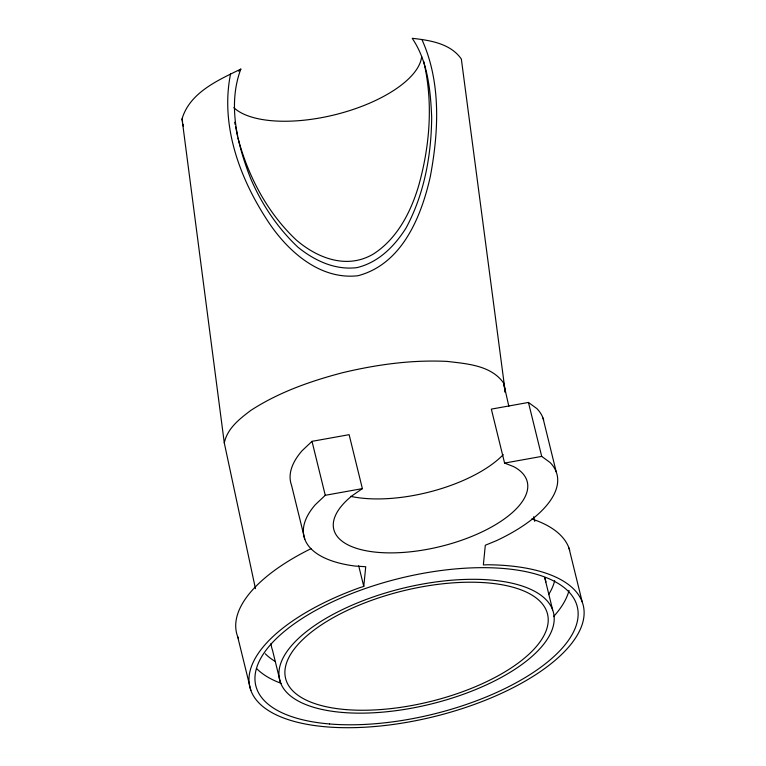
<?xml version="1.0" encoding="UTF-8"?>
<svg xmlns="http://www.w3.org/2000/svg" width="766" height="766" viewBox="0 0 766 766"><rect width="100%" height="100%" fill="white"/><g stroke="black" fill="none" stroke-linecap="round" stroke-linejoin="round"><path stroke-width="1.15" d="M362.375 488.622L352.168 495.698A99.618 42.101 -13.8 0 0 363.18 550.151A99.618 42.101 -13.8 0 0 491.303 527.132A99.618 42.101 -13.8 0 0 513.737 466.666L504.593 463.076L491.341 409.121L528.444 402.447L541.706 456.402L550.093 462.511A130.268 55.056 -13.8 0 1 496.368 540.7L485.309 545.248L483.356 564.935L487.569 564.762A171.641 72.54 -13.8 0 1 544.789 668.459A171.641 72.54 -13.8 0 1 279.15 716.191A171.641 72.54 -13.8 0 1 359.436 587.781L363.773 586.421L365.727 566.735L355.185 566.064A130.268 55.056 -13.8 0 1 315.324 504.698L325.263 495.296L362.375 488.622L349.124 434.676L312.011 441.34L302.072 450.743A130.268 55.056 -13.8 0 0 291.54 485.242L304.791 539.197M230.576 73.842C219.957 126.199 240.38 180.182 269.268 223.27C288.849 252.196 320.533 280.03 357.971 275.731C401.987 264.155 421.271 216.883 430.31 176.573C438.746 131.436 441.254 82.249 421.884 39.468M224.294 442.949L182.03 118.95C189.729 92.571 218.051 80.2 240.83 69.093C227.473 104.703 237.24 144.324 250.645 178.478C261.733 204.359 277.589 228.019 298.127 247.351L298.376 247.542C314.931 260.833 335.202 270.293 356.918 267.631C378.49 262.47 394.385 246.374 405.913 228.22L406.085 227.952C424.316 194.018 431.325 155.479 431.679 117.265C430.53 90.235 427.83 61.251 412.204 38.3C429.841 40.282 450.475 43.375 461.343 59.03L505.311 392.451L503.597 383.019C491.044 365.21 466.848 363.783 447.066 361.399C411.811 359.685 376.585 364.568 342.345 372.764C310.354 381.181 278.652 392.278 250.779 410.442C239.566 418.906 227.291 428.405 224.294 442.949L255.451 588.661M238.619 71.181L240.83 69.093M504.593 463.076L541.706 456.402M528.444 402.447L536.842 408.565A130.268 55.056 -13.8 0 1 543.659 420.103M542.998 418.045L556.26 472M568.966 547.996L582.217 601.952M552.631 609.86L544.683 577.487A140.992 59.585 -13.8 0 1 545.89 582.007M358.689 565.758L363.773 586.421M312.011 441.34L325.263 495.296M280.461 682.602L272.514 650.229A140.992 59.585 -13.8 0 1 271.02 643.363M237.632 636.546L250.884 690.501M503.597 383.019L508.835 406.277M533.701 516.744L534.745 521.397M234.674 122.282L235.143 124.532M235.612 126.773L237.479 135.774M237.948 138.024C248.107 176.237 267.277 212.785 296.327 240.045C317.746 258.439 347.266 269.651 373.616 253.881C397.152 238.619 410.662 212.402 418.504 186.253C429.946 145.913 433.355 102.491 423.694 61.433M182.03 118.95L182.605 122.1M182.988 124.197L183.371 126.294M238.465 638.585A171.641 72.54 -13.8 0 1 310.996 548.686M531.805 518.936A171.641 72.54 -13.8 0 1 569.703 550.256M503.243 454.65A99.618 42.101 -13.8 0 1 350.627 496.349M569.033 590.433A165.513 69.945 -13.8 0 1 553.531 616.62M281.352 683.416A165.513 69.945 -13.8 0 1 256.677 668.594M554.67 580.685A153.257 64.765 -13.8 0 1 548.6 594.617M274.793 661.173A153.257 64.765 -13.8 0 1 265.275 653.752M421.664 56.502A99.618 42.101 -13.8 0 1 340.219 113.378A99.618 42.101 -13.8 0 1 233.812 107.642M329.543 723.966A165.513 69.945 -13.8 0 0 577.985 617.224A165.513 69.945 -13.8 0 0 342.115 597.499A165.513 69.945 -13.8 0 0 329.543 723.966M342.44 712.447A140.992 59.585 -13.8 0 0 554.067 621.523A140.992 59.585 -13.8 0 0 353.145 604.719A140.992 59.585 -13.8 0 0 342.44 712.447M345.658 709.575A134.864 57 -13.8 0 0 548.092 622.595A134.864 57 -13.8 0 0 355.903 606.519A134.864 57 -13.8 0 0 345.658 709.575"/></g></svg>
